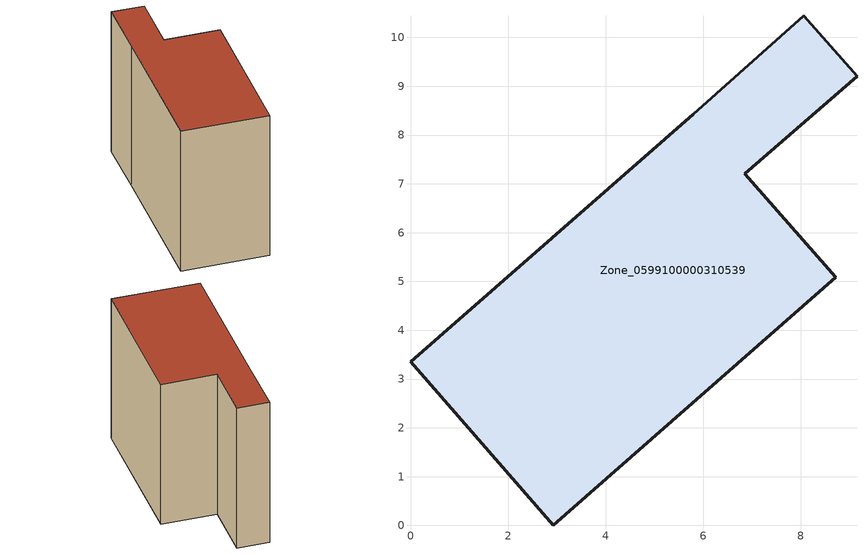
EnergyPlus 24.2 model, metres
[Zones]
Zone_0599100000310539
 floor ground (C_G): 0,3.36 5.79,8.43 8.06,10.45 9.15,9.21 6.85,7.21 8.71,5.08 2.92,0 z0
 wall outside (C_F): 5.79,8.43 0,3.36 2.92,0 8.71,5.08 6.85,7.21 9.15,9.21 8.06,10.45 5.79,8.43 z0:8.02
 roof outside (C_R): 9.15,9.21 8.06,10.45 5.79,8.43 0,3.36 2.92,0 8.71,5.08 6.85,7.21 z8.02
[BUILDING]
Pand.0599100000310539: North Axis=0; Terrain=City; Loads Convergence Tolerance Value=0.04; Temperature Convergence Tolerance Value=0.4; Solar Distribution=FullExterior; Maximum Number of Warmup Days=25; Minimum Number of Warmup Days=1
[Site:Location]
Rotterdam.The.Hague.AP_ZH_NLD Design_Conditions: Latitude=51.96; Longitude=4.45; Time Zone=1; Elevation=-4.5
[SITE:GROUNDTEMPERATURE:BUILDINGSURFACE]
18, 18, 18, 18, 18, 18, 18, 18, 18, 18, 18, 18
[MATERIAL] Thermal Absorptance=0.9; Solar Absorptance=0.7; Visible Absorptance=0.7
Name | Roughness | Thickness | Conductivity | Density | Specific Heat
G.TI.1946 | MediumSmooth | 0.15 | 1 | 540 | 1210
F.TI.1946 | Rough | 0.3 | 0.857143 | 1920 | 840
R.TI.1946 | MediumRough | 0.2 | 0.1 | 1500 | 1000
[CONSTRUCTION]
C_G: G.TI.1946
C_F: F.TI.1946
C_R: R.TI.1946
[ZONE]
Zone_0599100000310539: Type=1; Multiplier=1; Ceiling Height=Autocalculate; Volume=Autocalculate; Floor Area=autocalculate; Part of Total Floor Area=Yes
[ZONEINFILTRATION:DESIGNFLOWRATE]
Infil_Zone_0599100000310539: Zone or ZoneList or Space or SpaceList=Zone_0599100000310539; Schedule=AlwaysOn; Design Flow Rate Calculation Method=Flow/Area; Flow Rate per Floor Area=0.003; Constant Term Coefficient=1; Temperature Term Coefficient=0; Velocity Term Coefficient=0; Velocity Squared Term Coefficient=0
[HVACTEMPLATE:ZONE:IDEALLOADSAIRSYSTEM]
Zone_0599100000310539: Maximum Heating Supply Air Temperature=50; Minimum Cooling Supply Air Temperature=13; Maximum Heating Supply Air Humidity Ratio=0.0156; Minimum Cooling Supply Air Humidity Ratio=0.0077; Heating Limit=NoLimit; Cooling Limit=NoLimit; Dehumidification Control Type=ConstantSensibleHeatRatio; Cooling Sensible Heat Ratio=0.7; Dehumidification Setpoint=60; Humidification Control Type=None; Humidification Setpoint=30; Outdoor Air Method=None; Outdoor Air Flow Rate per Person=0.00944; Outdoor Air Flow Rate per Zone Floor Area=0; Outdoor Air Flow Rate per Zone=0; Demand Controlled Ventilation Type=None; Outdoor Air Economizer Type=NoEconomizer; Heat Recovery Type=None; Sensible Heat Recovery Effectiveness=0.7; Latent Heat Recovery Effectiveness=0.65
[ZONECONTROL:THERMOSTAT]
ThermostatControl_Zone_0599100000310539: Zone or ZoneList=Zone_0599100000310539; Control Type Schedule=DualSetpointControlType; Control 1=Thermostat_Zone_0599100000310539; Temperature Difference Between Cutout And Setpoint=0
[THERMOSTATSETPOINT:DUALSETPOINT]
Thermostat_Zone_0599100000310539: Heating Setpoint Temperature Schedule=HeatingSetpoint_Zone_0599100000310539; Cooling Setpoint Temperature Schedule=CoolingSetpoint_Zone_0599100000310539
[SCHEDULE:COMPACT]
HeatingSetpoint_Zone_0599100000310539: Through: 12/31, For: AllDays, Until: 24:00, 21
CoolingSetpoint_Zone_0599100000310539: Through: 12/31, For: AllDays, Until: 24:00, 24
DualSetpointControlType: Through: 12/31, For: AllDays, Until: 24:00, 4
AlwaysOn: Through: 12/31, For: AllDays, Until: 24:00, 1
